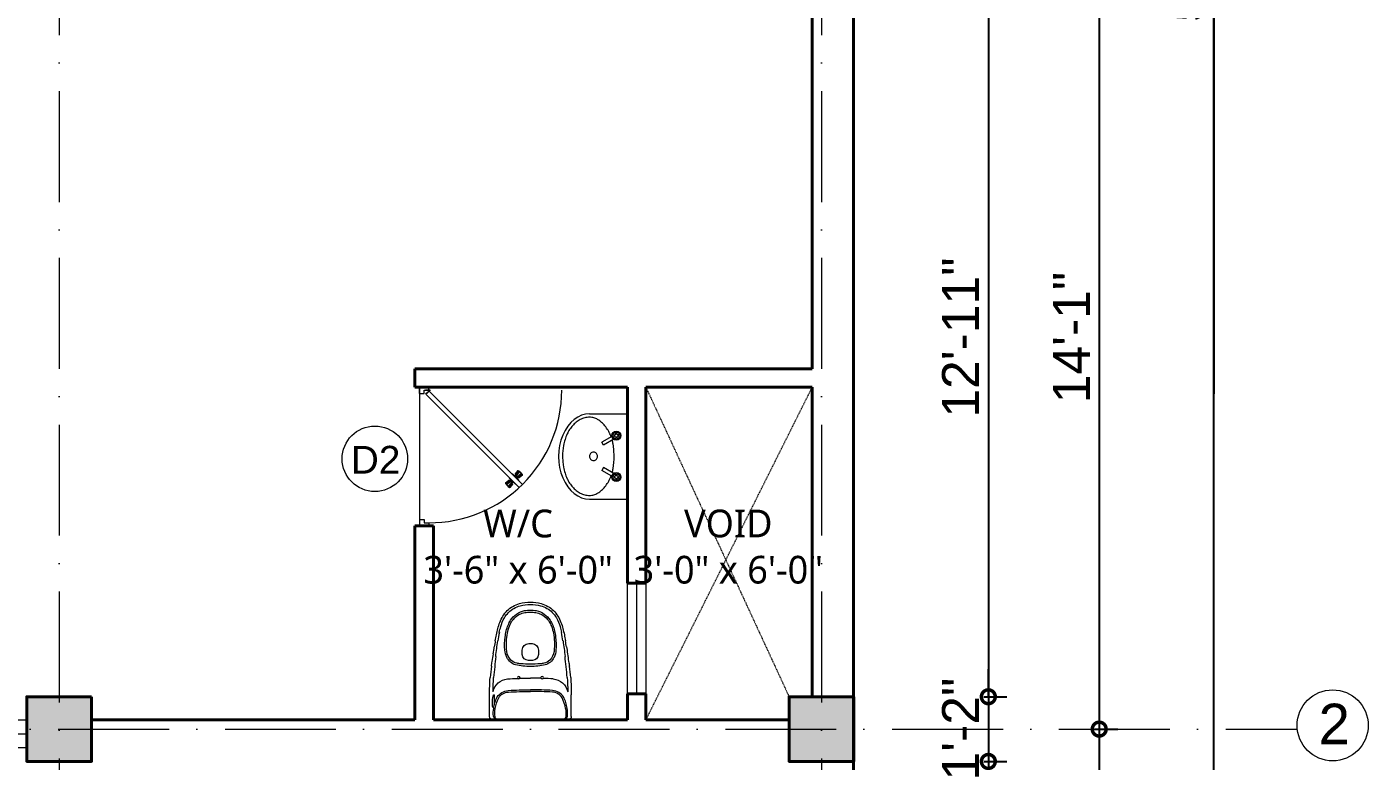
# Model space of a CAD drawing. Header units: inches. Extents: x -71 to 2682309, y -3332 to 801571.
# Drawn here: x 2655894.5 to 2656184.9, y 800843.1 to 801002 of the extents above; entities that cross this region are included whole.
import ezdxf

# ---------------------------------------------------------------- set-up
doc = ezdxf.new("R2010")
doc.units = ezdxf.units.IN
doc.header["$MEASUREMENT"] = 0
doc.header["$PDMODE"] = 99
for name, pattern in [('ACAD_ISO10W100', [18, 12, -3, 0, -3]), ('HIDDEN2', [0.1875, 0.125, -0.0625]), ('SOLID', [0])]:
    doc.linetypes.add(name, pattern=pattern)
for name, color, linetype, lineweight in [('CONC. OUTLINE RA', 150, 'Continuous', 40), ('dimension EA', 251, 'Continuous', 5), ('ele 4', 114, 'Continuous', 9), ('FIXTURES', 23, 'Continuous', 9), ('HATCH RA', 8, 'Continuous', 9), ('Overhang EA', 164, 'HIDDEN2', 5), ('PUERTAS', 7, 'Continuous', 13), ('TEXT RA', 254, 'Continuous', 20), ('TEXTURE EA', 8, 'ACAD_ISO10W100', 9), ('wall EA', 24, 'Continuous', 40), ('Win EA', 114, 'Continuous', 5)]:
    doc.layers.add(name, color=color, linetype=linetype, lineweight=lineweight)
for name, color, linetype in [('HACTH', 7, 'Continuous'), ('lettring', 7, 'Continuous'), ('text EA', 7, 'Continuous')]:
    doc.layers.add(name, color=color, linetype=linetype)
doc.styles.add('EAPL', font='arial.ttf', dxfattribs={"height": 8})
doc.styles.get("Standard").update_dxf_attribs({"font": 'arial.ttf'})
doc.dimstyles.new('EA Copy of 1-8', dxfattribs={"dimtxt": 8, "dimasz": 6, "dimexe": 4, "dimexo": 6, "dimgap": 2, "dimtad": 1, "dimdec": 0, "dimzin": 0, "dimdsep": 46, "dimlunit": 3, "dimtxsty": 'EAPL', "dimblk": 'DOTSMALL', "dimcen": -0.09, "dimdle": 6, "dimclrd": 256, "dimclre": 256, "dimclrt": 256, "dimadec": 0, "dimazin": 0, "dimtfac": 8, "dimtdec": 0, "dimtix": 1, "dimtmove": 0, "dimatfit": 3, "dimldrblk": 'OPEN30', "dimfxl": 1, "dimfxlon": 1, "dimtolj": 1, "dimtzin": 0, "dimlwd": -1, "dimlwe": -1, "dimarcsym": 0})

# ---------------------------------------------------------------- blocks, each defined once
blk = doc.blocks.new('COLUMN')
at = {"layer": 'HACTH', "lineweight": 30, "transparency": 33554541}
h = blk.add_hatch(color=256, dxfattribs=at)
h.dxf.hatch_style = 1
h.paths.add_polyline_path([(2659104.19, 784576.38), (2659090.19, 784576.38), (2659090.19, 784562.38), (2659104.19, 784562.38)])
at = {"layer": 'CONC. OUTLINE RA'}
blk.add_lwpolyline([(2659090.19, 784576.38), (2659104.19, 784576.38), (2659104.19, 784562.38), (2659090.19, 784562.38)], close=True, dxfattribs=at)
blk = doc.blocks.new('3ft')
at = {"layer": 'PUERTAS', "color": 6}
for p, q in [((1.01, 2.52), (25.23, 26.74)), ((26.05, 25.92), (1.77, 1.64)), ((26.05, 25.92), (25.23, 26.74)), ((0, 2.4), (0, 0)), ((0.72, 2.4), (0, 2.4)), ((1.6, 0), (0, 0)), ((0.72, 1.52), (0.72, 2.44)), ((0.8, 1.52), (0.72, 1.52)), ((0.8, 1.52), (0.8, 2.41)), ((0.8, 1.2), (0.8, 1.52)), ((1.6, 1.2), (0.8, 1.2)), ((1.57, 1.84), (0.94, 2.47)), ((1.63, 1.89), (0.97, 2.55)), ((1.63, 1.89), (1.57, 1.84)), ((1.77, 1.64), (1.57, 1.84)), ((1.6, 0), (1.6, 1.2)), ((34.4, 0), (34.4, 1.2)), ((34.4, 1.2), (35.2, 1.2)), ((34.4, 0), (36, 0)), ((35.2, 1.2), (35.2, 2.4)), ((35.2, 2.4), (36, 2.4)), ((36, 0), (36, 2.4))]:
    blk.add_line(p, q, dxfattribs=at)
at = {"layer": 'PUERTAS', "color": 8}
for p, q in [((22.57, 24.94), (21.65, 25.68)), ((22.63, 24.99), (21.69, 25.75)), ((22.74, 25.1), (21.84, 25.9)), ((22.13, 26.28), (21.98, 26.13)), ((22.88, 25.24), (22.01, 26.06)), ((22.13, 26.28), (22.27, 26.42)), ((22.29, 26.41), (22.27, 26.42)), ((23.16, 25.52), (22.34, 26.39)), ((23.3, 25.66), (22.5, 26.56)), ((23.41, 25.77), (22.65, 26.71)), ((22.69, 24.32), (23.02, 24.83)), ((23.46, 25.83), (22.72, 26.75)), ((22.95, 24.96), (22.84, 25.07)), ((22.98, 24.99), (22.86, 25.1)), ((23.03, 25.04), (22.91, 25.15)), ((22.91, 24.53), (23.1, 24.91)), ((23.11, 25.12), (22.99, 25.23)), ((23.13, 24.76), (23.18, 24.99)), ((23.28, 25.3), (23.17, 25.41)), ((23.36, 25.37), (23.25, 25.49)), ((23.31, 24.94), (23.28, 25.08)), ((23.41, 25.43), (23.3, 25.54)), ((23.46, 25.09), (23.32, 25.13)), ((23.44, 25.45), (23.33, 25.56)), ((23.64, 25.27), (23.41, 25.22)), ((23.87, 25.49), (23.49, 25.3)), ((24.08, 25.71), (23.57, 25.38)), ((24.8, 24.56), (24.61, 24.18)), ((25.02, 24.77), (24.68, 24.26)), ((23.63, 23.38), (24.14, 23.72)), ((23.84, 23.6), (24.22, 23.79)), ((24.07, 23.82), (24.3, 23.88)), ((24.25, 24), (24.39, 23.97)), ((24.25, 23.26), (24.99, 22.34)), ((24.27, 23.64), (24.38, 23.53)), ((24.3, 23.67), (24.41, 23.56)), ((24.3, 23.32), (25.06, 22.38)), ((24.35, 23.72), (24.46, 23.61)), ((24.4, 24.15), (24.43, 24.01)), ((24.41, 23.43), (25.2, 22.53)), ((24.43, 23.8), (24.54, 23.69)), ((24.58, 24.33), (24.52, 24.1)), ((24.55, 23.57), (25.37, 22.7)), ((24.6, 23.97), (24.72, 23.86)), ((24.68, 24.05), (24.79, 23.94)), ((24.73, 24.1), (24.85, 23.99)), ((24.76, 24.13), (24.87, 24.02)), ((24.83, 23.85), (25.7, 23.03)), ((24.97, 23.99), (25.87, 23.2)), ((25.08, 24.1), (26.02, 23.34)), ((25.14, 24.15), (26.06, 23.41)), ((25.58, 22.82), (25.43, 22.67)), ((25.58, 22.82), (25.73, 22.97)), ((25.72, 22.98), (25.73, 22.97)), ((0, 0), (36, 0))]:
    blk.add_line(p, q, dxfattribs=at)
at = {"layer": 'PUERTAS', "color": 1}
for p, q in [((21.67, 25.73), (22.17, 26.23)), ((22.49, 24.95), (21.67, 25.61)), ((21.7, 25.82), (22.14, 26.26)), ((21.73, 25.79), (21.7, 25.82)), ((22.58, 26.7), (22.14, 26.26)), ((22.67, 26.73), (22.17, 26.23)), ((22.61, 26.67), (22.58, 26.7)), ((22.6, 24.96), (23.02, 25.38)), ((22.61, 24.25), (22.92, 24.72)), ((22.7, 25.07), (22.71, 25.06)), ((23.45, 25.91), (22.79, 26.73)), ((22.82, 25.06), (23.08, 25.32)), ((22.94, 24.95), (22.83, 25.07)), ((22.92, 24.72), (22.92, 24.72)), ((22.93, 24.94), (23.19, 25.21)), ((22.93, 24.84), (22.93, 24.83)), ((23.44, 25.81), (23.02, 25.38)), ((23.34, 25.58), (23.08, 25.32)), ((23.46, 25.47), (23.19, 25.21)), ((23.33, 25.7), (23.34, 25.69)), ((23.45, 25.46), (23.33, 25.57)), ((23.57, 25.47), (23.57, 25.47)), ((24.15, 25.79), (23.68, 25.48)), ((23.68, 25.48), (23.68, 25.48)), ((24.27, 25.78), (24.26, 25.79)), ((25.1, 24.84), (24.79, 24.38)), ((25.09, 24.96), (25.1, 24.95)), ((22.62, 24.13), (22.61, 24.14)), ((23.44, 23.31), (23.45, 23.3)), ((23.56, 23.3), (24.03, 23.61)), ((24.03, 23.61), (24.03, 23.62)), ((24.14, 23.62), (24.14, 23.62)), ((24.25, 23.62), (24.51, 23.89)), ((24.26, 23.29), (24.69, 23.71)), ((24.26, 23.63), (24.37, 23.52)), ((24.26, 23.18), (24.92, 22.37)), ((24.37, 23.52), (24.63, 23.77)), ((24.37, 23.4), (24.37, 23.4)), ((24.78, 24.15), (24.51, 23.89)), ((24.89, 24.03), (24.63, 23.77)), ((25.11, 24.14), (24.69, 23.71)), ((24.77, 24.14), (24.88, 24.03)), ((24.79, 24.38), (24.78, 24.37)), ((24.78, 24.26), (24.78, 24.26)), ((25, 24.03), (25, 24.03)), ((25.04, 22.36), (25.54, 22.86)), ((25.1, 22.42), (25.13, 22.39)), ((25.13, 22.39), (25.57, 22.83)), ((25.22, 24.14), (26.03, 23.48)), ((26.04, 23.37), (25.54, 22.86)), ((26.01, 23.27), (25.57, 22.83)), ((25.98, 23.3), (26.01, 23.27))]:
    blk.add_line(p, q, dxfattribs=at)
at = {"layer": 'PUERTAS', "color": 2}
for p, q in [((21.99, 26.11), (21.98, 26.13)), ((25.42, 22.68), (25.43, 22.67))]:
    blk.add_line(p, q, dxfattribs=at)
at = {"layer": 'PUERTAS', "color": 6}
for radius in [0.155, 0.0752]:
    blk.add_circle((0.82, 2.56), radius, dxfattribs=at)
blk.add_arc((0.82, 2.56), 34.38, 359.7285, 90.0333, dxfattribs=at)
at = {"layer": 'PUERTAS', "color": 1}
for centre, start, end in [((22.54, 25.01), 231.0764, 315), ((22.73, 26.68), 38.9236, 135), ((22.77, 25.12), 225, 315), ((22.99, 24.89), 135, 219.7428), ((22.87, 24.78), 315, 39.7428), ((23.28, 25.63), 315, 45), ((23.39, 25.86), 315, 38.9236), ((23.51, 25.41), 50.2572, 135), ((23.62, 25.53), 230.2572, 315), ((24.2, 25.73), 45, 135), ((25.04, 24.89), 315, 45), ((22.67, 24.2), 135, 225), ((23.51, 23.36), 225, 315), ((24.09, 23.56), 50.2572, 135), ((24.2, 23.68), 230.2572, 315), ((24.32, 23.23), 135, 218.9236), ((24.42, 23.46), 135, 225), ((24.84, 24.31), 135, 219.7428), ((24.72, 24.21), 315, 39.7428), ((24.94, 23.98), 45, 135), ((24.98, 22.42), 218.9236, 315), ((25.17, 24.08), 51.0764, 135), ((25.98, 23.42), 315, 51.0764)]:
    blk.add_arc(centre, 0.08, start, end, dxfattribs=at)
blk = doc.blocks.new('*U327')
at = {"color": 3, "xscale": -1}
blk.add_blockref('3ft', (42, 0), dxfattribs=at)
blk = doc.blocks.new('inodor.')
at = {"layer": 'FIXTURES'}
for p, q in [((-0.246, 0.02), (-0.246, 0.15)), ((0.217, 0.0912), (0.217, 0.15)), ((0.246, 0.02), (0.246, 0.15)), ((0, 0), (-0.226, 0)), ((0.226, 0), (0, 0))]:
    blk.add_line(p, q, dxfattribs=at)
for points in [[(0.01, 0.4589, 0.007027), (0, 0.459, 0.007027), (-0.01, 0.4589, 0.007027)], [(-0.0121, 0.3572, 0.008513), (0, 0.357, 0.008513), (0.0121, 0.3572)], [(-0.1377, 0.2467, -0.007095), (-0.0772, 0.2497, -0.016156)], [(-0.0635, 0.2501, -0.007449), (0.0001, 0.251, -0.016156)], [(0.0635, 0.2501, 0.007449), (-0.0001, 0.251, 0.016156)], [(0.1377, 0.2467, 0.007095), (0.0772, 0.2497, 0.016156)], [(-0.2211, 0.0693, -0.08544), (-0.1997, 0.1377, -0.239157), (-0.1333, 0.1768, -0.016156), (0, 0.181)], [(-0.2112, 0.0677, -0.085204), (-0.191, 0.1327, -0.237532), (-0.1326, 0.1669, -0.016156), (0, 0.171, -0.016156)], [(0.2211, 0.0693, 0.08544), (0.1997, 0.1377, 0.239157), (0.1333, 0.1768, 0.016156), (0, 0.181)], [(0.2112, 0.0677, 0.085204), (0.191, 0.1327, 0.237532), (0.1327, 0.1669, 0.016156), (0, 0.171, 0.016156)], [(-0.1947, 0, -0.302605), (-0.2228, 0.0216, -0.077585), (-0.2211, 0.0693, -0.004437)], [(0.1947, 0, 0.302605), (0.2228, 0.0216, 0.077585), (0.2211, 0.0693, 0.004437)]]:
    blk.add_lwpolyline(points, format="xyb", dxfattribs=at)
for centre in [(-0.0705, 0.254), (0.0705, 0.254)]:
    blk.add_circle(centre, 0.008, dxfattribs=at)
for centre, radius, start, end in [((0.0287, 0.5029), 0.2285, 137.45374, 158.47838), ((-0.0299, 0.5438), 0.1447, 134.8393, 150.85872), ((-0.027, 0.5421), 0.1612, 118.93048, 134.32098), ((-0.0265, 0.5405), 0.1495, 119.15565, 134.85781), ((-0.0073, 0.5111), 0.1979, 106.94922, 119.59914), ((0.0106, 0.4624), 0.2357, 107.76105, 117.78456), ((-0.0172, 0.5503), 0.1086, 99.40647, 127.45796), ((-0.0037, 0.457), 0.251, 89.14556, 104.11723), ((0, 0.458), 0.237, 90, 105), ((-0.005, 0.4865), 0.1736, 88.22004, 100), ((-0.0202, 0.5525), 0.106, 97.8783, 97.99982), ((-0.005, 0.4865), 0.1616, 88.22004, 100), ((0.005, 0.4865), 0.1736, 80, 91.77996), ((0.0037, 0.457), 0.251, 75.88277, 90.85444), ((0, 0.458), 0.237, 75, 90), ((0.005, 0.4865), 0.1616, 80, 91.77996), ((0.0202, 0.5525), 0.106, 82.00018, 82.1217), ((0.0172, 0.5503), 0.1086, 52.54204, 80.59353), ((-0.0106, 0.4624), 0.2357, 62.21544, 72.23895), ((0.0073, 0.5111), 0.1979, 60.40086, 73.05078), ((0.0265, 0.5405), 0.1495, 45.14219, 60.84435), ((0.027, 0.5421), 0.1612, 45.67902, 61.06952), ((0.0299, 0.5438), 0.1447, 29.14128, 45.1607), ((-0.0287, 0.5029), 0.2285, 21.52162, 42.54626), ((0.0914, 0.479), 0.2957, 158.62573, 166.25), ((-0.0053, 0.5203), 0.1778, 148.10609, 166.7742), ((0.0856, 0.4786), 0.2381, 157.30466, 175.17999), ((0.0264, 0.5059), 0.173, 147.15489, 158.07455), ((-0.0144, 0.5238), 0.1189, 146.00206, 160.52528), ((-0.02, 0.5397), 0.1157, 123.11965, 148.72117), ((-0.0549, 0.5591), 0.066, 136.368, 151.72993), ((0.0096, 0.5066), 0.1491, 119.9381, 138.87188), ((-0.0158, 0.5343), 0.1126, 98.81673, 115.76904), ((0.0158, 0.5343), 0.1126, 64.23096, 81.18327), ((-0.0096, 0.5066), 0.1491, 41.12812, 60.0619), ((0.02, 0.5397), 0.1157, 31.27883, 56.88035), ((0.0549, 0.5591), 0.066, 28.27007, 43.632), ((0.0144, 0.5238), 0.1189, 19.47472, 33.99794), ((-0.0264, 0.5059), 0.173, 21.92545, 32.84511), ((-0.0856, 0.4786), 0.2381, 4.82001, 22.69534), ((0.0053, 0.5203), 0.1778, 13.2258, 31.89391), ((-0.0914, 0.479), 0.2957, 13.75, 21.37427), ((3.3385, -0.1783), 3.6096, 168.96347, 169.54888), ((1.9474, 0.0287), 2.2055, 166.34606, 167.32186), ((-2.0212, 0.8332), 1.8598, 348.9001, 350.49375), ((0.3012, 0.4245), 0.4987, 164.10771, 168.24279), ((0.2, 0.4492), 0.3551, 172.00263, 184.67475), ((0.2462, 0.4501), 0.3912, 169.49214, 176.99611), ((0.108, 0.4746), 0.2508, 159.23433, 169.21768), ((-0.108, 0.4746), 0.2508, 10.78232, 20.76567), ((-0.2462, 0.4501), 0.3912, 3.00389, 10.50786), ((-0.2, 0.4492), 0.3551, 355.32525, 7.99737), ((-0.3012, 0.4245), 0.4987, 11.75721, 15.89229), ((2.0212, 0.8332), 1.8598, 189.50625, 191.0999), ((-1.9474, 0.0287), 2.2055, 12.67814, 13.65394), ((-3.3385, -0.1783), 3.6096, 10.45112, 11.03653), ((1.4962, 0.1679), 1.7347, 171.00795, 172.36947), ((-1.4983, 0.6625), 1.3005, 350.10224, 351.7743), ((2.6372, 0.0516), 2.865, 171.49747, 173.37575), ((-0.0457, 0.4256), 0.1084, 182.81716, 207.24811), ((0.2845, 0.4587), 0.4291, 178.40569, 186.19484), ((-0.0472, 0.425), 0.0958, 187.5458, 223.004), ((0.3365, 0.408), 0.3855, 178.1961, 182.1137), ((-0.0088, 0.4189), 0.04, 91.61035, 178.1961), ((0.0088, 0.4189), 0.04, 1.8039, 88.38965), ((-0.3365, 0.408), 0.3855, 357.8863, 1.8039), ((0.0472, 0.425), 0.0958, 316.996, 352.4542), ((0.0457, 0.4256), 0.1084, 332.75189, 357.18284), ((-0.2845, 0.4587), 0.4291, 353.80516, 1.59431), ((-2.6372, 0.0516), 2.865, 6.62425, 8.50253), ((1.4983, 0.6625), 1.3005, 188.2257, 189.89776), ((-1.4962, 0.1679), 1.7347, 7.63053, 8.99205), ((0.3906, 0.2338), 0.6316, 169.33468, 171.92886), ((24.5701, -3.2455), 25.0595, 171.63952, 171.74931), ((-7.4261, 1.0747), 7.2506, 353.51267, 354.51799), ((-0.0663, 0.4115), 0.0836, 205.157, 254.34811), ((-0.0745, 0.3991), 0.0581, 222.77648, 264.10841), ((0.0024, 0.7408), 0.4198, 257.44549, 269.67915), ((-0.0571, 0.4156), 0.0779, 252.50256, 268.58197), ((0.0216, 1.439), 1.1042, 265.81342, 268.87997), ((-0.0108, 0.3952), 0.038, 182.1137, 268.04905), ((-0.0216, 1.439), 1.1042, 271.12003, 274.18658), ((-0.0024, 0.7408), 0.4198, 270.32085, 282.55451), ((0.0108, 0.3952), 0.038, 271.95095, 357.8863), ((0.0571, 0.4156), 0.0779, 271.41803, 287.49744), ((0.0745, 0.3991), 0.0581, 275.89159, 317.22352), ((0.0663, 0.4115), 0.0836, 285.65189, 334.843), ((7.4261, 1.0747), 7.2506, 185.48201, 186.48733), ((-24.5701, -3.2455), 25.0595, 8.25069, 8.36048), ((-0.3906, 0.2338), 0.6316, 8.07114, 10.66532), ((1.934, 0.136), 2.1801, 176.89091, 179.63193), ((-7.5503, 1.1579), 7.3631, 352.95074, 353.48555), ((1.934, 0.136), 2.1592, 176.82606, 179.11181), ((-0.1274, 0.1472), 0.1, 95.91249, 167.1561), ((0.1274, 0.1472), 0.1, 12.8439, 84.08751), ((-1.934, 0.136), 2.1592, 0.88819, 3.17394), ((7.5503, 1.1579), 7.3631, 186.51445, 187.04926), ((-1.934, 0.136), 2.1801, 0.36807, 3.10909), ((0.2195, 0.1488), 0.00279, 14.85125, 154.69891), ((0.0235, 0.0968), 0.2056, 358.35429, 14.85125), ((0.1809, 0.0924), 0.0481, 339.92654, 358.2641), ((-0.226, 0.02), 0.02, 180, 270), ((-0.0694, 0.0399), 0.1446, 168.91936, 188.79266), ((-0.1915, 0.021), 0.021, 188.79266, 269.99231), ((0.1915, 0.021), 0.021, 270, 351.19966), ((0.0694, 0.0399), 0.1446, 351.19966, 11.07295), ((0.2218, 0.0774), 0.0046, 254.91375, 339.92654), ((0.226, 0.02), 0.02, 270, 0)]:
    blk.add_arc(centre, radius, start, end, dxfattribs=at)
blk = doc.blocks.new('sds')
at = {"layer": 'FIXTURES'}
for p, q in [((-2218.56, -25975.94), (-2230.13, -25975.94)), ((-2230.13, -26001.99), (-2230.13, -25975.94)), ((-2227.24, -25982.55), (-2227.51, -25982.55)), ((-2227.23, -25982.8), (-2227.51, -25982.8)), ((-2226.88, -25982.19), (-2226.88, -25981.92)), ((-2226.63, -25982.19), (-2226.63, -25981.92)), ((-2226.28, -25982.55), (-2226.01, -25982.55)), ((-2226.27, -25982.8), (-2226.01, -25982.8)), ((-2225.4, -25982.92), (-2222.33, -25984.73)), ((-2226.88, -25983.15), (-2226.88, -25983.42)), ((-2226.63, -25983.15), (-2226.63, -25983.42)), ((-2225.93, -25983.77), (-2222.84, -25985.59)), ((-2222.84, -25985.59), (-2222.33, -25984.73)), ((-2210.38, -25987.33), (-2210.61, -25985.7)), ((-2226.05, -25989.04), (-2225.98, -25990.85)), ((-2210.31, -25988.99), (-2210.38, -25987.33)), ((-2227.24, -25995.23), (-2227.51, -25995.23)), ((-2226.88, -25994.88), (-2226.88, -25994.61)), ((-2226.63, -25994.88), (-2226.63, -25994.61)), ((-2226.28, -25995.23), (-2226.01, -25995.23)), ((-2225.93, -25994.26), (-2222.84, -25992.44)), ((-2225.4, -25995.11), (-2222.33, -25993.3)), ((-2222.84, -25992.44), (-2222.33, -25993.3)), ((-2227.23, -25995.48), (-2227.51, -25995.48)), ((-2226.88, -25995.84), (-2226.88, -25996.11)), ((-2226.63, -25995.84), (-2226.63, -25996.11)), ((-2226.27, -25995.48), (-2226.01, -25995.48)), ((-2218.56, -26001.99), (-2230.13, -26001.99))]:
    blk.add_line(p, q, dxfattribs=at)
for centre, radius in [((-2226.76, -25982.67), 1.38), ((-2227.76, -25982.67), 0.28), ((-2226.76, -25982.67), 0.5), ((-2226.76, -25981.67), 0.28), ((-2225.76, -25982.67), 0.28), ((-2226.76, -25983.67), 0.28), ((-2226.76, -25995.36), 1.38), ((-2227.76, -25995.36), 0.28), ((-2226.76, -25995.36), 0.5), ((-2226.76, -25994.36), 0.28), ((-2225.76, -25995.36), 0.28), ((-2226.76, -25996.36), 0.28)]:
    blk.add_circle(centre, radius, dxfattribs=at)
for centre, start, end in [((-2226.76, -25982.67), 106.4413, 164.0789), ((-2226.76, -25982.67), 195.2407, 254.2093), ((-2226.76, -25982.67), 16.12, 74.0884), ((-2226.76, -25982.67), 286.2342, 343.9047), ((-2226.76, -25995.36), 106.4413, 164.0789), ((-2226.76, -25995.36), 16.12, 74.0884), ((-2226.76, -25995.36), 195.2407, 254.2093), ((-2226.76, -25995.36), 286.2342, 343.9047)]:
    blk.add_arc(centre, 1, start, end, dxfattribs=at)
for centre, major_axis, ratio, start_param, end_param in [((-2216.61, -25985.07), (6.04, 6.04), 1, 1.504232, 1.678661), ((-2216.98, -25984.64), (5.64, 5.64), 1, 1.316574, 1.504228), ((-2218.35, -25982.32), (3.74, 3.74), 1, 1.07685, 1.316569), ((-2218.61, -25981.43), (3.08, 3.08), 1, 0.7743, 1.076864), ((-2218.53, -25988.96), (0, 13.02), 0.724155, 3.137771, 6.287008), ((-2218.63, -25983.26), (4.37, -4.37), 1, 2.10183, 2.345085), ((-2218.79, -25983.88), (4.83, -4.83), 1, 1.883698, 2.101826), ((-2218.81, -25983.92), (4.86, -4.86), 1, 1.666395, 1.883698), ((-2220.42, -25985.87), (6.65, 6.65), 1, -0.057615, 0.095594), ((-2214.31, -25987.09), (8.17, 8.17), 1, 1.947834, 2.000745), ((-2212.07, -25988.06), (9.9, -9.9), 1, 3.403712, 3.518621), ((-2214.97, -25986.38), (7.53, 7.53), 1, 1.678651, 1.83291), ((-2221.54, -25986.86), (7.7, 7.7), 1, -0.198771, -0.057619), ((-2220.56, -25986.21), (6.87, 6.87), 1, -0.358811, -0.198757), ((-2224.57, -25988.03), (9.99, 9.99), 1, -0.489263, -0.358825), ((-2204.11, -25989), (15.52, 15.52), 1, 2.187096, 2.357684), ((-2212.86, -25987.51), (9.24, 9.24), 1, 2.087856, 2.187093), ((-2228.69, -25989.29), (13.03, -13.03), 1, 0.981453, 1.081552), ((-2204.11, -25989.03), (15.52, -15.52), 1, 4.010318, 4.096091), ((-2219.77, -25989.01), (0.884, 0.884), 1, 0.785401, 2.356222), ((-2219.77, -25989.01), (0.884, 0.884), 1, 2.356182, 3.927004), ((-2219.77, -25989.01), (0.884, -0.884), 1, 0.78537, 2.356192), ((-2219.77, -25989.01), (0.884, -0.884), 1, 5.49779, 7.068611), ((-2226.09, -25989.26), (11.16, -11.16), 1, 0.587777, 0.802642), ((-2212.86, -25990.52), (9.24, -9.24), 1, 4.096092, 4.195322), ((-2214.31, -25990.94), (8.17, -8.17), 1, 4.282431, 4.335351), ((-2224.57, -25989.99), (9.99, -9.99), 1, 0.358825, 0.489263), ((-2228.69, -25988.74), (13.03, 13.03), 1, -1.081552, -0.983033), ((-2212.07, -25989.97), (9.9, -9.9), 1, 4.335361, 4.45027), ((-2214.97, -25991.65), (7.53, 7.53), 1, 2.879479, 3.033738), ((-2216.61, -25992.96), (6.04, -6.04), 1, 4.604524, 4.778953), ((-2216.98, -25993.39), (5.64, 5.64), 1, 3.208161, 3.395815), ((-2218.81, -25994.11), (4.86, -4.86), 1, 5.970284, 6.187586), ((-2220.42, -25992.16), (6.65, -6.65), 1, 6.187591, 6.3408), ((-2221.54, -25991.17), (7.7, 7.7), 1, -1.513178, -1.372025), ((-2220.56, -25991.82), (6.87, -6.87), 1, 0.198757, 0.358811), ((-2218.35, -25995.71), (3.74, 3.74), 1, 3.395821, 3.63554), ((-2218.61, -25996.6), (3.08, 3.08), 1, 3.635527, 3.93809), ((-2218.63, -25994.77), (4.37, -4.37), 1, 5.508897, 5.752153), ((-2218.79, -25994.15), (4.83, 4.83), 1, 4.181359, 4.399487)]:
    blk.add_ellipse(centre, major_axis=major_axis, ratio=ratio, start_param=start_param, end_param=end_param, dxfattribs=at)
blk = doc.blocks.new('_DotSmall')
at = {"color": 0, "linetype": 'ByBlock', "const_width": 0.5}
blk.add_lwpolyline([(-0.0625, 0, 1), (0.0625, 0, 1)], format="xyb", close=True, dxfattribs=at)
blk = doc.blocks.new('*D336')
at = {"layer": 'Defpoints', "color": 0, "transparency": 16777216}
for p in [(2656073.54, 801319.52), (11434.87, 800733.14), (11512.98, 800733.14)]:
    blk.add_point(p, dxfattribs=at)
at = {"layer": 'dimension EA', "transparency": 16777216}
for p, q in [((11512.98, 801325.52), (11512.98, 800727.14)), ((11513.98, 801319.52), (11508.98, 801319.52)), ((11511.98, 800733.14), (11516.98, 800733.14))]:
    blk.add_line(p, q, dxfattribs=at)
at = {"layer": 'dimension EA', "transparency": 16777216, "xscale": 6, "yscale": 6, "zscale": 6}
for p, rotation in [((11512.98, 801319.52), 90), ((11512.98, 800733.14), 270)]:
    blk.add_blockref('_DotSmall', p, dxfattribs=dict(at, rotation=rotation))
at = {"layer": 'dimension EA', "transparency": 16777216, "insert": (11506.89, 801026.33), "char_height": 8, "attachment_point": 5, "rotation": 90, "style": 'EAPL'}
blk.add_mtext('\\A1;48\'-10"', dxfattribs=at)
blk = doc.blocks.new('_Open30')
at = {"color": 0, "linetype": 'ByBlock', "lineweight": -2}
for p, q in [((-1, 0.268), (0, 0)), ((0, 0), (-1, -0.268)), ((0, 0), (-1, 0))]:
    blk.add_line(p, q, dxfattribs=at)
blk = doc.blocks.new('*D341')
at = {"layer": 'Defpoints', "color": 0, "transparency": 16777216}
for p in [(0, 800843.02), (-59.53, 800695.85), (2655894.54, 800695.85)]:
    blk.add_point(p, dxfattribs=at)
at = {"layer": 'dimension EA', "transparency": 16777216}
for p, q in [((-59.53, 800849.02), (-59.53, 800689.85)), ((-58.53, 800843.02), (-63.53, 800843.02)), ((-58.53, 800695.85), (-63.53, 800695.85))]:
    blk.add_line(p, q, dxfattribs=at)
at = {"layer": 'dimension EA', "transparency": 16777216, "xscale": 6, "yscale": 6, "zscale": 6}
for p, rotation in [((-59.53, 800843.02), 90), ((-59.53, 800695.85), 270)]:
    blk.add_blockref('_DotSmall', p, dxfattribs=dict(at, rotation=rotation))
at = {"layer": 'dimension EA', "transparency": 16777216, "insert": (-65.61, 800769.43), "char_height": 8, "attachment_point": 5, "rotation": 90, "style": 'EAPL'}
blk.add_mtext('\\A1;12\'-3"', dxfattribs=at)
blk = doc.blocks.new('*D477')
at = {"layer": 'Defpoints', "color": 0, "transparency": 16777216}
for p in [(2656073.54, 801012.51), (2656073.54, 800857.02), (2656102.66, 800857.02)]:
    blk.add_point(p, dxfattribs=at)
at = {"layer": 'lettring', "transparency": 16777216}
for p, q in [((2656102.66, 801018.51), (2656102.66, 800851.02)), ((2656101.66, 801012.51), (2656106.66, 801012.51)), ((2656101.66, 800857.02), (2656106.66, 800857.02))]:
    blk.add_line(p, q, dxfattribs=at)
at = {"layer": 'lettring', "transparency": 16777216, "xscale": 6, "yscale": 6, "zscale": 6}
for p, rotation in [((2656102.66, 801012.51), 90), ((2656102.66, 800857.02), 270)]:
    blk.add_blockref('_DotSmall', p, dxfattribs=dict(at, rotation=rotation))
at = {"layer": 'lettring', "transparency": 16777216, "insert": (2656096.64, 800934.76), "char_height": 8, "attachment_point": 5, "rotation": 90, "style": 'EAPL'}
blk.add_mtext('\\A1;12\'-11"', dxfattribs=at)
blk = doc.blocks.new('*D478')
at = {"layer": 'Defpoints', "color": 0, "transparency": 16777216}
for p in [(2656073.54, 800857.02), (2656073.54, 800843.02), (2656102.66, 800843.02)]:
    blk.add_point(p, dxfattribs=at)
at = {"layer": 'lettring', "transparency": 16777216}
for p, q in [((2656102.66, 800857.02), (2656102.66, 800863.02)), ((2656101.66, 800857.02), (2656106.66, 800857.02)), ((2656102.66, 800857.02), (2656102.66, 800843.02)), ((2656101.66, 800843.02), (2656106.66, 800843.02)), ((2656102.66, 800843.02), (2656102.66, 800837.02))]:
    blk.add_line(p, q, dxfattribs=at)
at = {"layer": 'lettring', "transparency": 16777216, "xscale": 6, "yscale": 6, "zscale": 6}
for p, rotation in [((2656102.66, 800857.02), 270), ((2656102.66, 800843.02), 90)]:
    blk.add_blockref('_DotSmall', p, dxfattribs=dict(at, rotation=rotation))
at = {"layer": 'lettring', "transparency": 16777216, "insert": (2656096.64, 800850.02), "char_height": 8, "attachment_point": 5, "rotation": 90, "style": 'EAPL'}
blk.add_mtext('\\A1;1\'-2"', dxfattribs=at)
blk = doc.blocks.new('*D479')
at = {"layer": 'Defpoints', "color": 0, "transparency": 16777216}
for p in [(2656073.54, 800843.02), (2656073.44, 800729.14), (2656102.66, 800729.14)]:
    blk.add_point(p, dxfattribs=at)
at = {"layer": 'lettring', "transparency": 16777216}
for p, q in [((2656102.66, 800849.02), (2656102.66, 800723.14)), ((2656101.66, 800843.02), (2656106.66, 800843.02)), ((2656101.66, 800729.14), (2656106.66, 800729.14))]:
    blk.add_line(p, q, dxfattribs=at)
at = {"layer": 'lettring', "transparency": 16777216, "xscale": 6, "yscale": 6, "zscale": 6}
for p, rotation in [((2656102.66, 800843.02), 90), ((2656102.66, 800729.14), 270)]:
    blk.add_blockref('_DotSmall', p, dxfattribs=dict(at, rotation=rotation))
at = {"layer": 'lettring', "transparency": 16777216, "insert": (2656096.57, 800786.08), "char_height": 8, "attachment_point": 5, "rotation": 90, "style": 'EAPL'}
blk.add_mtext('\\A1;9\'-6"', dxfattribs=at)
blk = doc.blocks.new('*D510')
at = {"layer": 'Defpoints', "color": 0, "transparency": 16777216}
for p in [(2656066.54, 801019.51), (2656066.54, 800850.02), (2656126.66, 800850.02)]:
    blk.add_point(p, dxfattribs=at)
at = {"layer": 'lettring', "transparency": 16777216}
for p, q in [((2656126.66, 801025.51), (2656126.66, 800844.02)), ((2656125.66, 801019.51), (2656130.66, 801019.51)), ((2656125.66, 800850.02), (2656130.66, 800850.02))]:
    blk.add_line(p, q, dxfattribs=at)
at = {"layer": 'lettring', "transparency": 16777216, "xscale": 6, "yscale": 6, "zscale": 6}
for p, rotation in [((2656126.66, 801019.51), 90), ((2656126.66, 800850.02), 270)]:
    blk.add_blockref('_DotSmall', p, dxfattribs=dict(at, rotation=rotation))
at = {"layer": 'lettring', "transparency": 16777216, "insert": (2656120.64, 800934.76), "char_height": 8, "attachment_point": 5, "rotation": 90, "style": 'EAPL'}
blk.add_mtext('\\A1;14\'-1"', dxfattribs=at)
blk = doc.blocks.new('*D511')
at = {"layer": 'Defpoints', "color": 0, "transparency": 16777216}
for p in [(2656066.54, 800850.02), (2656066.54, 800722.15), (2656126.66, 800722.15)]:
    blk.add_point(p, dxfattribs=at)
at = {"layer": 'lettring', "transparency": 16777216}
for p, q in [((2656126.66, 800856.02), (2656126.66, 800716.15)), ((2656125.66, 800850.02), (2656130.66, 800850.02)), ((2656125.66, 800722.15), (2656130.66, 800722.15))]:
    blk.add_line(p, q, dxfattribs=at)
at = {"layer": 'lettring', "transparency": 16777216, "xscale": 6, "yscale": 6, "zscale": 6}
for p, rotation in [((2656126.66, 800850.02), 90), ((2656126.66, 800722.15), 270)]:
    blk.add_blockref('_DotSmall', p, dxfattribs=dict(at, rotation=rotation))
at = {"layer": 'lettring', "transparency": 16777216, "insert": (2656120.57, 800786.08), "char_height": 8, "attachment_point": 5, "rotation": 90, "style": 'EAPL'}
blk.add_mtext('\\A1;10\'-8"', dxfattribs=at)
blk = doc.blocks.new('*D512')
at = {"layer": 'Defpoints', "color": 0, "transparency": 16777216}
for p in [(2656073.54, 801319.52), (2656073.44, 800715.14), (2656151.4, 800715.13)]:
    blk.add_point(p, dxfattribs=at)
at = {"layer": 'lettring', "transparency": 16777216}
for p, q in [((2656151.5, 801325.5), (2656151.4, 800709.13)), ((2656150.5, 801319.51), (2656155.5, 801319.5)), ((2656150.4, 800715.13), (2656155.4, 800715.12))]:
    blk.add_line(p, q, dxfattribs=at)
at = {"layer": 'lettring', "transparency": 16777216, "xscale": 6, "yscale": 6, "zscale": 6}
for p, rotation in [((2656151.5, 801319.5), 89.99097236137503), ((2656151.4, 800715.13), 269.990972361375)]:
    blk.add_blockref('_DotSmall', p, dxfattribs=dict(at, rotation=rotation))
at = {"layer": 'lettring', "transparency": 16777216, "insert": (2656145.36, 801017.32), "char_height": 8, "attachment_point": 5, "rotation": 89.991, "style": 'EAPL'}
blk.add_mtext('\\A1;50\'-6"', dxfattribs=at)

msp = doc.modelspace()

# ---------------------------------------------------------------- linework, layer by layer
at = {"layer": 'Defpoints'}
for points in [[(2655666.69, 801439.45), (2656151.4, 801439.45), (2656151.4, 800617.11), (2655666.69, 800617.11)], [(2655691.43, 801414.7), (2656126.66, 801414.7), (2656126.66, 800641.85), (2655691.43, 800641.85)], [(2655715.43, 801390.7), (2656102.66, 801390.7), (2656102.66, 800665.85), (2655715.43, 800665.85)]]:
    msp.add_lwpolyline(points, close=True, dxfattribs=at)
at = {"layer": 'ele 4', "linetype": 'SOLID'}
for p, q in [((2656024.54, 800857.63), (2656024.54, 800881.63)), ((2656026.54, 800881.63), (2656026.54, 800857.63)), ((2656028.54, 800881.63), (2656028.54, 800857.63)), ((2655822.61, 800852.02), (2655894.54, 800852.02)), ((2655822.61, 800849.02), (2655894.54, 800849.02)), ((2655822.61, 800846.02), (2655894.54, 800846.02))]:
    msp.add_line(p, q, dxfattribs=at)
at = {"layer": 'HATCH RA'}
msp.add_line((2656073.57, 800870.02), (2656073.54, 800870.02), dxfattribs=at)
at = {"layer": 'Overhang EA'}
for p, q in [((2656028.54, 800852.02), (2656064.54, 800924.02)), ((2656028.54, 800924.02), (2656059.54, 800857.02))]:
    msp.add_line(p, q, dxfattribs=at)
at = {"layer": 'TEXTURE EA', "linetype": 'ACAD_ISO10W100', "ltscale": 2}
for p, q in [((2655901.54, 801457.39), (2655901.54, 800593.14)), ((2656066.54, 801457.39), (2656066.54, 800593.14)), ((2655648.64, 800850.02), (2656169.54, 800850.02))]:
    msp.add_line(p, q, dxfattribs=at)
at = {"layer": 'TEXTURE EA', "linetype": 'ACAD_ISO10W100', "ltscale": 4}
msp.add_circle((2655969.87, 800908.52), 7.09, dxfattribs=at)
at = {"layer": 'TEXTURE EA', "linetype": 'ByBlock', "ltscale": 2}
msp.add_circle((2656177.19, 800850.83), 7.69, dxfattribs=at)
at = {"layer": 'wall EA'}
for p, q in [((2656073.44, 801305.52), (2656073.44, 800729.14)), ((2656064.54, 801012.51), (2656064.54, 800928.02)), ((2655978.54, 800928.02), (2655978.54, 800924.02)), ((2656064.54, 800928.02), (2655978.54, 800928.02)), ((2656024.54, 800924.02), (2655978.54, 800924.02)), ((2656024.54, 800924.02), (2656024.54, 800881.63)), ((2656028.54, 800924.02), (2656028.54, 800881.63)), ((2656064.54, 800924.02), (2656028.54, 800924.02)), ((2656064.54, 800924.02), (2656064.54, 800857.02)), ((2655978.54, 800894.02), (2655978.54, 800852.02)), ((2655978.54, 800894.02), (2655982.54, 800894.02)), ((2655982.54, 800894.02), (2655982.54, 800852.02)), ((2656024.54, 800881.63), (2656028.54, 800881.63)), ((2656024.54, 800857.63), (2656024.54, 800852.02)), ((2656024.54, 800857.63), (2656028.54, 800857.63)), ((2656028.54, 800857.63), (2656028.54, 800852.02)), ((2655978.54, 800852.02), (2655908.54, 800852.02)), ((2656024.54, 800852.02), (2655982.54, 800852.02)), ((2656059.54, 800852.02), (2656028.54, 800852.02))]:
    msp.add_line(p, q, dxfattribs=at)

# ---------------------------------------------------------------- block references
at = {"layer": 'FIXTURES'}
for name, p, xscale, yscale, zscale, rotation in [('sds', (2654444.61, 782497.55), 0.7084343615000023, 0.7084343619178981, 0.7084343619190591, 179.9998945865451), ('inodor.', (2656003.54, 800852.02), -35.96043265240441, 35.96043265191838, 35.96043265201757, 359.9999390247187)]:
    msp.add_blockref(name, p, dxfattribs=dict(at, xscale=xscale, yscale=yscale, zscale=zscale, rotation=rotation))
at = {"layer": 'HATCH RA', "lineweight": 30, "rotation": 270}
for p in [(1871332.16, 3459947.21), (1871497.16, 3459947.21)]:
    msp.add_blockref('COLUMN', p, dxfattribs=at)
at = {"layer": 'Win EA', "xscale": -0.8333366820079391, "yscale": 0.8333366820079391, "zscale": 0.8333366820079391, "rotation": 270}
msp.add_blockref('*U327', (2655979.54, 800889.02), dxfattribs=at)

# ---------------------------------------------------------------- texts
at = {"layer": 'text EA', "char_height": 6, "attachment_point": 2}
for s, insert, width in [('D2', (2655970.04, 800911.32), 11.1695), ('{\\fTrebuchet MS|b0|i0|c0|p34;W/C\\P3\'-6" x 6\'-0"}', (2656000.87, 800897.52), 87.9157), ('{\\fTrebuchet MS|b0|i0|c0|p34;VOID\\P3\'-0" x 6\'-0"}', (2656046.37, 800897.52), 87.9157)]:
    msp.add_mtext(s, dxfattribs=dict(at, insert=insert, width=width))
at = {"layer": 'TEXT RA', "insert": (2656174.13, 800855.52), "char_height": 8.76, "attachment_point": 1}
msp.add_mtext_dynamic_manual_height_columns('2', width=8.7644, gutter_width=43.82, heights=[0], dxfattribs=at)

# ---------------------------------------------------------------- dimensions: what is measured, and where the dimension line sits
at = {"layer": 'dimension EA'}
dim = msp.add_linear_dim(base=(11512.98, 800733.14), p1=(2656073.54, 801319.52), p2=(11434.87, 800733.14), angle=90, dimstyle='EA Copy of 1-8', dxfattribs=at)
dim.commit()
dim.dimension.update_dxf_attribs({"geometry": '*D336', "text_midpoint": (11506.89, 801026.33)})
dim = msp.add_linear_dim(base=(-59.53, 800695.85), p1=(0, 800843.02), p2=(2655894.54, 800695.85), angle=90, dimstyle='EA Copy of 1-8', override={"dimtmove": 1}, dxfattribs=at)
dim.commit()
dim.dimension.update_dxf_attribs({"geometry": '*D341', "text_midpoint": (-65.61, 800769.43)})
at = {"layer": 'lettring'}
dim = msp.add_aligned_dim(p1=(2656073.54, 801319.52), p2=(2656073.44, 800715.14), distance=77.95, text='50\'-6"', dimstyle='EA Copy of 1-8', dxfattribs=at)
dim.commit()
dim.dimension.update_dxf_attribs({"geometry": '*D512', "text_midpoint": (2656145.36, 801017.32)})
for base, p1, p2, picture, middle in [((2656126.66, 800850.02), (2656066.54, 801019.51), (2656066.54, 800850.02), '*D510', (2656120.64, 800934.76)), ((2656102.66, 800857.02), (2656073.54, 801012.51), (2656073.54, 800857.02), '*D477', (2656096.64, 800934.76)), ((2656102.66, 800843.02), (2656073.54, 800857.02), (2656073.54, 800843.02), '*D478', (2656096.64, 800850.02)), ((2656126.66, 800722.15), (2656066.54, 800850.02), (2656066.54, 800722.15), '*D511', (2656120.57, 800786.08)), ((2656102.66, 800729.14), (2656073.54, 800843.02), (2656073.44, 800729.14), '*D479', (2656096.57, 800786.08))]:
    dim = msp.add_linear_dim(base=base, p1=p1, p2=p2, angle=90, dimstyle='EA Copy of 1-8', override={"dimtmove": 1}, dxfattribs=at)
    dim.commit()
    dim.dimension.update_dxf_attribs({"geometry": picture, "text_midpoint": middle})

doc.saveas('drawing.dxf')
